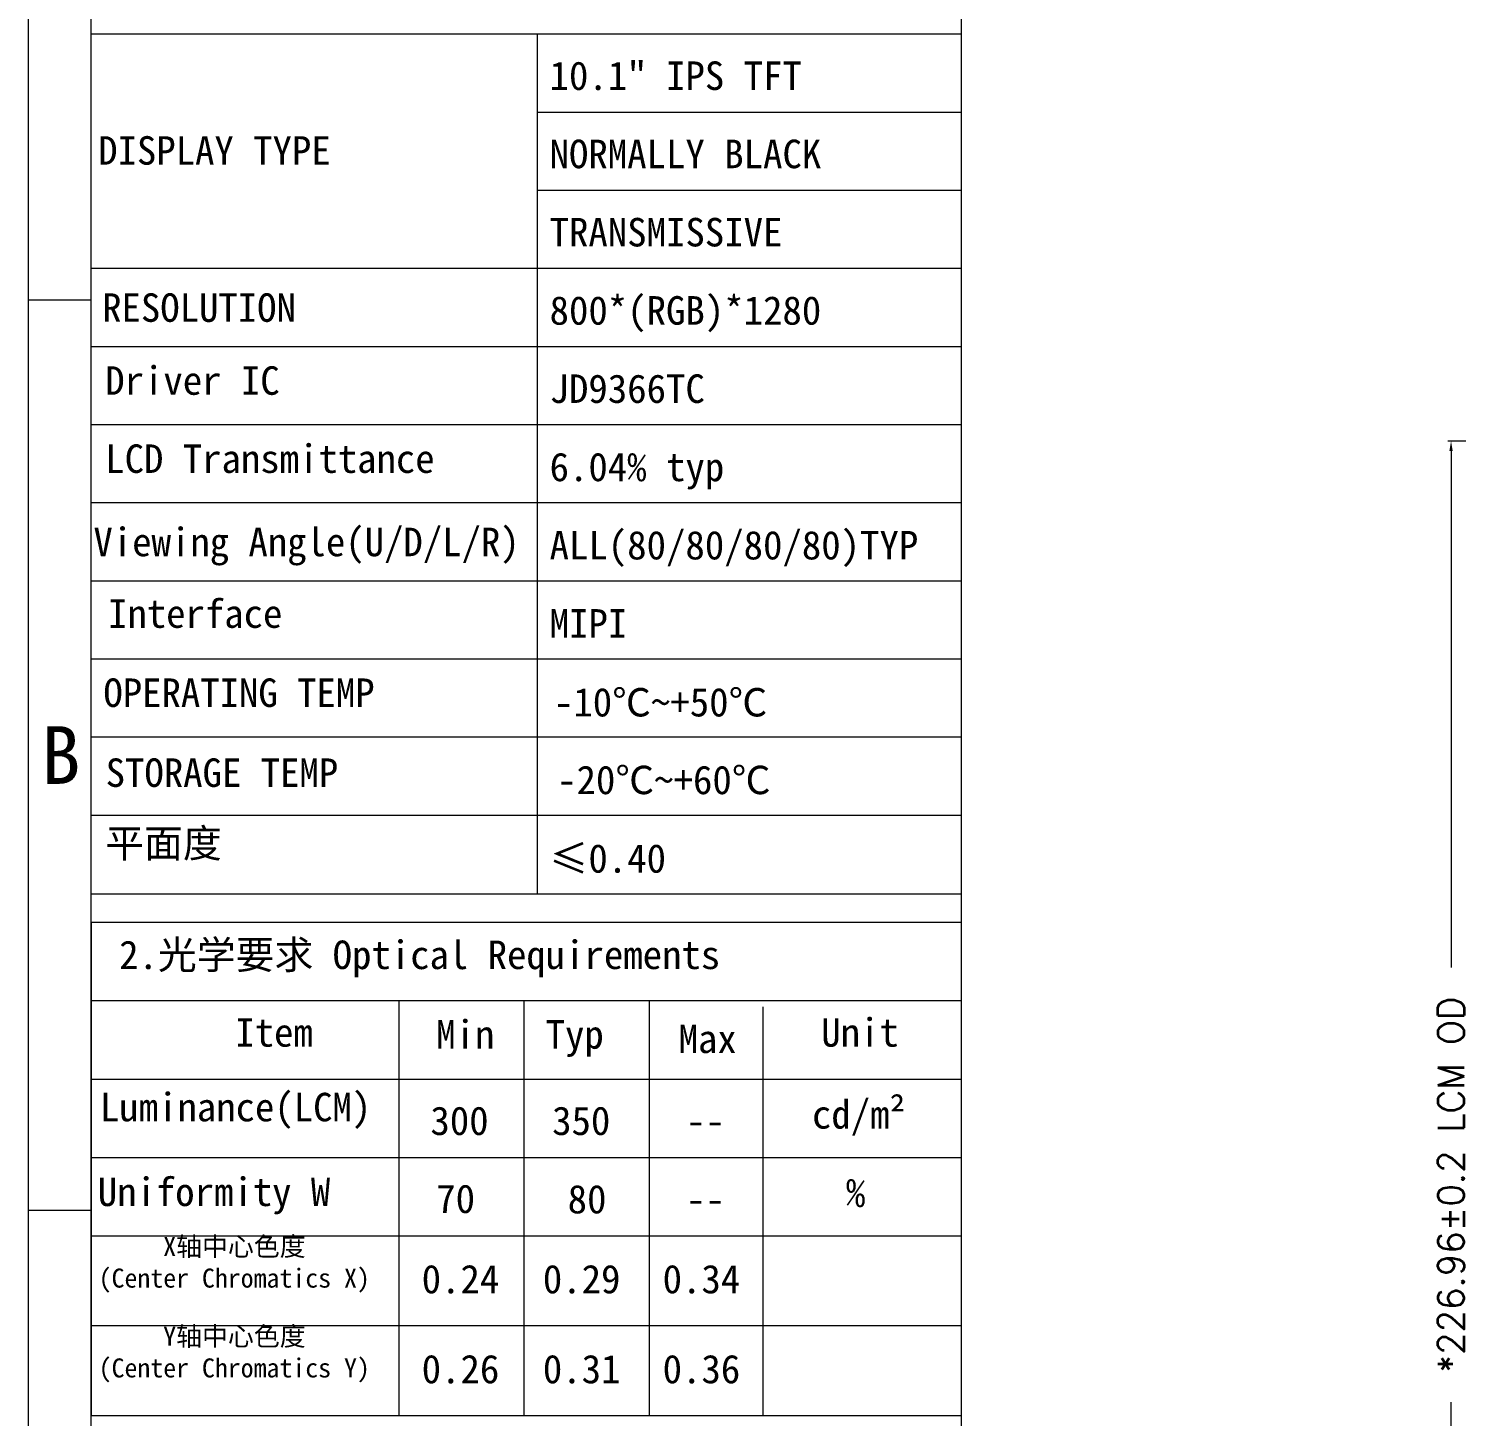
# Model space of a CAD drawing. Header units: millimetres. Extents: x 2066 to 2879, y -17342 to -16767.
# Drawn here: x 2066.3 to 2284.3, y -17085.7 to -16873.9 of the extents above; entities that cross this region are included whole.
import ezdxf

# ---------------------------------------------------------------- set-up
doc = ezdxf.new("R2010")
doc.units = ezdxf.units.MM
doc.header["$PDMODE"] = 35
doc.layers.get('0').update_dxf_attribs({"lineweight": 20})
for name, color, linetype, lineweight in [('LCD', 4, 'Continuous', 15), ('num', 2, 'Continuous', 15), ('图框', 7, 'Continuous', 30)]:
    doc.layers.add(name, color=color, linetype=linetype, lineweight=lineweight)
doc.styles.add('ROMANS', font='ROMANS.shx')
doc.styles.add('宋体', font='')
doc.styles.add('文字', font='')
doc.styles.get('宋体').set_extended_font_data('SimSun')
doc.styles.get('文字').set_extended_font_data('SimSun')
doc.dimstyles.new('DIM', dxfattribs={"dimtxt": 2, "dimasz": 1.5, "dimexe": 0.5, "dimexo": 0.5, "dimgap": 0.5, "dimtad": 0, "dimzin": 9, "dimdsep": 46, "dimtxsty": 'ROMANS', "dimcen": 0, "dimclrd": 3, "dimclre": 3, "dimclrt": 2, "dimadec": 0, "dimazin": 0, "dimtp": 0.01, "dimtm": 0.01, "dimtfac": 0.8, "dimtmove": 0, "dimatfit": 3, "dimfxl": 0, "dimtolj": 1, "dimlwd": 18, "dimlwe": 18, "dimarcsym": 0})

# ---------------------------------------------------------------- blocks, each defined once
blk = doc.blocks.new('*D27')
at = {"color": 3, "linetype": 'Continuous', "lineweight": 18}
for p, q in [((2320, -16936.89), (2282.96, -16936.89)), ((2283.46, -16938.39), (2283.46, -17017.2)), ((2283.46, -17162.35), (2283.46, -17083.54)), ((2320, -17163.85), (2282.96, -17163.85))]:
    blk.add_line(p, q, dxfattribs=at)
at = {"color": 3, "lineweight": 5}
for points in [[(2283.21, -16938.39), (2283.71, -16938.39), (2283.46, -16936.89)], [(2283.21, -17162.35), (2283.71, -17162.35), (2283.46, -17163.85)]]:
    blk.add_solid(points, dxfattribs=at)
at = {"layer": 'Defpoints', "color": 0, "lineweight": 5}
for p in [(2320.5, -16936.89), (2283.46, -17163.85), (2320.5, -17163.85)]:
    blk.add_point(p, dxfattribs=at)
at = {"color": 2, "lineweight": 5, "insert": (2283.46, -17050.37), "char_height": 4, "attachment_point": 5, "rotation": 90, "style": 'ROMANS'}
blk.add_mtext('\\A1;*226.96%%P0.2 LCM OD', dxfattribs=at)

msp = doc.modelspace()

# ---------------------------------------------------------------- linework, layer by layer
at = {"color": 0, "lineweight": 0}
for p, q in [((2208.71, -16946.276), (2208.71, -16813.439)), ((2075.912, -16874.757), (2208.71, -16874.757)), ((2143.947, -16874.757), (2143.947, -16993.999)), ((2143.947, -16886.677), (2208.71, -16886.677)), ((2143.947, -16898.597), (2208.71, -16898.597)), ((2075.912, -16910.516), (2208.71, -16910.516)), ((2075.912, -16922.436), (2208.71, -16922.436)), ((2075.912, -16934.356), (2208.71, -16934.356)), ((2075.912, -16946.276), (2208.71, -16946.276)), ((2075.912, -16946.276), (2208.71, -16946.276)), ((2075.912, -16946.276), (2208.71, -16946.276)), ((2075.912, -16946.276), (2208.71, -16946.276)), ((2208.71, -17332.141), (2208.71, -16946.276)), ((2075.912, -16958.195), (2208.71, -16958.195)), ((2075.912, -16970.115), (2208.71, -16970.115)), ((2075.912, -16982.035), (2208.71, -16982.035)), ((2075.912, -16982.035), (2208.71, -16982.035)), ((2143.947, -16982.035), (2143.947, -17005.963)), ((2075.912, -16993.999), (2208.71, -16993.999)), ((2075.912, -16993.999), (2208.71, -16993.999)), ((2075.912, -17005.963), (2208.71, -17005.963)), ((2075.912, -17010.31), (2208.71, -17010.31)), ((2208.71, -17085.577), (2208.71, -17010.31)), ((2075.912, -17022.274), (2208.71, -17022.274)), ((2075.912, -17034.238), (2208.71, -17034.238)), ((2075.912, -17046.202), (2208.71, -17046.202)), ((2075.912, -17058.165), (2208.71, -17058.165)), ((2075.912, -17071.871), (2208.71, -17071.871)), ((2075.912, -17085.577), (2208.71, -17085.577))]:
    msp.add_line(p, q, dxfattribs=at)
at = {"color": 0, "linetype": 'Continuous', "lineweight": 0}
for p, q in [((2122.83, -17022.274), (2122.83, -17085.577)), ((2122.83, -17022.274), (2122.83, -17085.577)), ((2141.935, -17022.274), (2141.935, -17085.577)), ((2161.04, -17022.274), (2161.04, -17085.577))]:
    msp.add_line(p, q, dxfattribs=at)
at = {"layer": 'num', "color": 0, "lineweight": 0}
msp.add_line((2178.404, -17023.238), (2178.404, -17085.577), dxfattribs=at)
at = {"layer": '图框', "color": 0, "lineweight": 0}
for p, q in [((2075.912, -16946.276), (2075.912, -16862.838)), ((2066.33, -16915.325), (2075.912, -16915.325)), ((2075.912, -17005.963), (2075.912, -16946.276)), ((2075.912, -17010.31), (2075.912, -17085.577)), ((2066.33, -17054.263), (2075.912, -17054.263))]:
    msp.add_line(p, q, dxfattribs=at)
for points in [[(2066.33, -16766.804), (2879.43, -16766.804), (2879.43, -17341.723), (2066.33, -17341.723)], [(2075.912, -16776.386), (2869.848, -16776.386), (2869.848, -17332.141), (2075.912, -17332.141)]]:
    msp.add_lwpolyline(points, close=True, dxfattribs=at)

# ---------------------------------------------------------------- texts
at = {"layer": 'LCD', "color": 0, "lineweight": 0, "style": '宋体'}
msp.add_text('Viewing Angle(U/D/L/R)', height=4.34694, dxfattribs=at).set_placement((2076.234, -16954.456))
at = {"layer": 'LCD', "color": 2, "lineweight": 0, "attachment_point": 1, "style": '宋体'}
for s, insert, char_height, width in [('10.1" IPS TFT', (2145.858, -16878.949), 4.35443, 145.45667), ('{\\C0;DISPLAY TYPE}', (2076.959, -16890.357), 4.34694, 145.20632), ('NORMALLY BLACK', (2145.858, -16890.89), 4.35443, 145.45667), ('TRANSMISSIVE', (2145.858, -16902.83), 4.35443, 145.45667), ('{\\C0;RESOLUTION}', (2077.567, -16914.342), 4.34694, 145.20632), ('800*(RGB)*1280', (2145.858, -16914.77), 4.35443, 145.45667), ('{\\C0;Driver IC}', (2078.04, -16925.475), 4.34694, 145.20632), ('JD9366TC', (2145.858, -16926.71), 4.3544, 145.45667), ('{\\C0;LCD Transmittance}', (2078.04, -16937.395), 4.34694, 145.20632), ('6.04% typ', (2145.858, -16938.651), 4.3544, 145.45667), ('ALL(80/80/80/80)TYP', (2145.858, -16950.591), 4.35443, 145.45667), ('{\\C0;Interface}', (2078.459, -16961.04), 4.34694, 145.20632), ('MIPI', (2145.858, -16962.531), 4.3544, 145.45667), ('{\\C0;OPERATING TEMP }', (2077.753, -16973.11), 4.34694, 145.20632), (' -10℃~+50℃', (2143.561, -16974.556), 4.3544, 145.45667), ('{\\C0;STORAGE TEMP}', (2078.104, -16985.312), 4.34694, 145.20632), ('-20℃~+60℃', (2147.013, -16986.412), 4.3544, 145.45667), ('{\\C0;平面度}', (2078.025, -16996.085), 4.3469, 145.20632), ('≤0.40', (2145.858, -16998.396), 4.3544, 145.45667), ('{\\fSimSun|b1|i0|c134|p2;\\C0;2.光学要求 Optical Requirements }', (2080.165, -17013.11), 4.34694, 145.20632), ('{\\C0;Item}', (2097.885, -17024.955), 4.3469, 145.20632), ('{\\C0;Min}', (2128.554, -17025.256), 4.3469, 145.20632), ('{\\C0;Typ}', (2145.259, -17025.256), 4.3469, 145.20632), ('{\\C0;Max}', (2165.554, -17025.92), 4.3469, 145.20632), ('{\\C0;Unit}', (2187.324, -17024.955), 4.3469, 145.20632), ('{\\C0;Luminance(LCM) }', (2077.233, -17036.346), 4.34694, 145.20632), ('{\\C0;  cd/m²}', (2179.996, -17037.456), 4.34694, 145.20632), ('{\\C0; }300', (2124.707, -17038.428), 4.3544, 145.45667), ('{\\C0; }350', (2143.285, -17038.428), 4.3544, 145.45667), ('{\\C0;  --}', (2160.797, -17038.421), 4.3469, 145.20632), ('{\\C0;Uniformity W}', (2076.894, -17049.278), 4.34694, 145.20632), ('{\\C0; }70', (2125.598, -17050.332), 4.3544, 145.45667), ('{\\C0;  %}', (2185.19, -17049.42), 4.3469, 145.20632), ('{\\C0; } 80', (2142.694, -17050.389), 4.3544, 145.45667), ('{\\C0;  --}', (2160.797, -17050.385), 4.3469, 145.20632), ('{\\H0.6667x;     \\C0;X轴中心色度\\P(Center\\fSimSun|b0|i0|c186|p2; \\fSimSun|b0|i0|c134|p2;Chromatics\\fSimSun|b0|i0|c186|p2; \\fSimSun|b0|i0|c134|p2;X)\\fSimSun|b0|i0|c186|p2;\\H1.5x;\\C256;\\P\\fSimSun|b0|i0|c134|p2;\\C0; }', (2077.026, -17058.341), 4.34694, 145.20632), ('{\\C0; }0.24', (2123.373, -17062.587), 4.35443, 145.45667), ('{\\C0; } 0.29', (2138.907, -17062.587), 4.35443, 145.45667), ('{\\C0; } 0.34', (2157.19, -17062.587), 4.35443, 145.45667), ('{\\H0.6667x;     \\C0;Y轴中心色度\\P(Center\\fSimSun|b0|i0|c186|p2; \\fSimSun|b0|i0|c134|p2;Chromatics\\fSimSun|b0|i0|c186|p2; \\fSimSun|b0|i0|c134|p2;Y)\\fSimSun|b0|i0|c186|p2;\\H1.5x;\\C256;\\P\\fSimSun|b0|i0|c134|p2;\\C0; }', (2077.026, -17072.047), 4.34694, 145.20632), ('{\\C0; }0.26', (2123.373, -17076.317), 4.35443, 145.45667), ('{\\C0; } 0.31', (2138.907, -17076.317), 4.35443, 145.45667), ('{\\C0; } 0.36', (2157.19, -17076.317), 4.35443, 145.45667)]:
    msp.add_mtext(s, dxfattribs=dict(at, insert=insert, char_height=char_height, width=width))
at = {"layer": '图框', "color": 0, "lineweight": 0, "style": '文字'}
msp.add_text('B', height=8.803, dxfattribs=at).set_placement((2068.259, -16989.199))

# ---------------------------------------------------------------- dimensions: what is measured, and where the dimension line sits
at = {"lineweight": 5}
dim = msp.add_linear_dim(base=(2283.458, -17163.851), p1=(2320.5, -16936.891), p2=(2320.5, -17163.851), angle=90, text='*<>%%P0.2 LCM OD', dimstyle='DIM', override={"dimtxt": 4, "dimfxl": 1.25}, dxfattribs=at)
dim.commit()
dim.dimension.update_dxf_attribs({"geometry": '*D27', "text_midpoint": (2283.458, -17050.371)})

doc.saveas('drawing.dxf')
